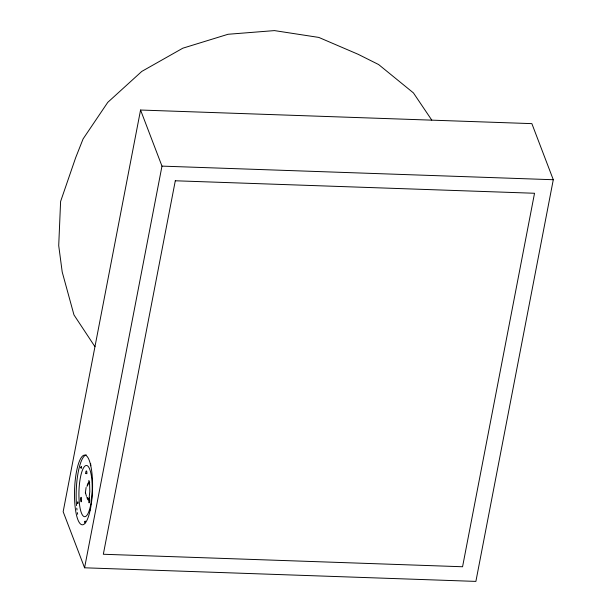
<?xml version="1.0" encoding="UTF-8"?>
<svg xmlns="http://www.w3.org/2000/svg" width="612" height="612" viewBox="0 0 612 612"><rect width="100%" height="100%" fill="white"/><g stroke="black" fill="none" stroke-linecap="round" stroke-linejoin="round"><path stroke-width="0.92" d="M89.015 498.78L89.811 491.566L89.612 484.23M140.561 110.03L63.158 511.701L84.578 567.798L475.884 581.4L553.286 179.729L531.866 123.632L140.561 110.03L161.981 166.12L84.578 567.798M90.867 465.288C90.186 467.346 90.224 462.366 90.89 464.187M86.108 487.427L85.389 492.752M161.981 166.12L553.286 179.729M431.743 120.059L413.421 92.902L378.621 64.543L358.135 54.292L318.814 37.424L274.451 30.6L228.062 34.272L182.812 48.195L141.777 71.42L107.766 102.357L83.094 138.916L75.643 157.758L60.603 201.463L58.714 245.619L62.21 272.003L73.975 314.92L94.975 346.713M86.483 496.294L85.336 492.423M89.054 481.3L88.855 480.672L89.421 482.715M85.428 493.02L85.504 493.494M87.593 485.53A7.749 1.997 -88 0 1 89.597 483.771M89.49 498.015A7.749 1.997 -88 0 1 87.508 497.763M77.64 514.279A36.269 9.333 -88 0 1 77.357 512.619M76.982 509.98A36.269 9.333 -88 0 1 76.775 508.159M76.538 505.611A36.269 9.333 -88 0 1 86.231 454.877M86.988 486.509A8.859 2.28 -88 0 1 89.712 482.715M89.015 499.805A8.859 2.28 -88 0 1 86.912 497.235M80.906 467.392C81.396 470.773 81.626 464.034 80.906 467.392M77.517 502.674C77.931 506.185 78.29 499.453 77.517 502.674M84.861 521.837C85.206 525.463 85.688 518.769 84.861 521.837M89.451 498.321L88.702 502.207A2.341 0.604 -88 0 0 89.643 501.741A2.341 0.604 -88 0 0 89.451 498.321M175.3 180.777L103.329 554.258L462.565 566.75L534.528 193.262L175.3 180.777M86.292 473.382L85.688 473.604A2.341 0.604 -88 0 1 86.391 470.888A2.341 0.604 -88 0 1 86.866 473.757L86.292 473.382M81.557 501.297L81.136 497.258A2.341 0.604 -88 0 0 80.669 500.593A2.341 0.604 -88 0 0 81.557 501.297M90.186 510.163A34.876 8.973 -88 0 0 85.512 455.244A34.876 8.973 -88 0 0 74.894 504.418A34.876 8.973 -88 0 0 90.186 510.163M90.729 504.602A25.635 6.594 -88 0 0 86.613 465.472A25.635 6.594 -88 0 0 79.353 503.148A25.635 6.594 -88 0 0 90.729 504.602"/></g></svg>
